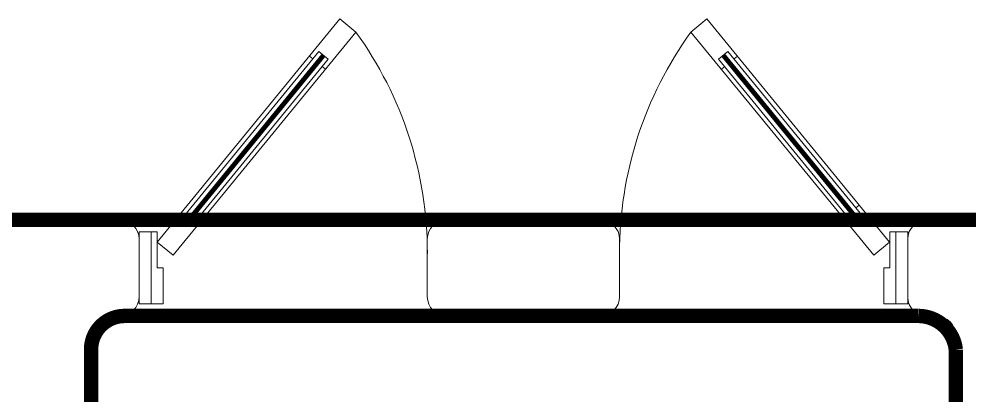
# Model space of a CAD drawing. Header units: metres. Extents: x 8 to 2416, y -346 to 476.
# Drawn here: x 133.967 to 135.945, y -221.98 to -221.197 of the extents above; entities that cross this region are included whole.
import ezdxf

# ---------------------------------------------------------------- set-up
doc = ezdxf.new("R2010")
doc.units = ezdxf.units.M
doc.linetypes.add('0', pattern=[0])
doc.layers.get('0').update_dxf_attribs({"color": 250, "linetype": '0', "lineweight": 20})
for name, color, linetype, lineweight in [('A-DOOR', 35, 'Continuous', 5), ('A-WALL', 250, 'Continuous', 20), ('baños', 140, 'Continuous', 0), ('piscina', 131, 'Continuous', 0), ('piso', 253, 'Continuous', 0), ('SE-3', 253, 'Continuous', 5)]:
    doc.layers.add(name, color=color, linetype=linetype, lineweight=lineweight)
doc.layers.add('REVESTIMIENTO EXTERIOR', color=7, linetype='Continuous', lineweight=5, true_color=0xffdebd)

# ---------------------------------------------------------------- blocks, each defined once
blk = doc.blocks.new('PL BASE 1N NASAS 09')
at = {"layer": 'A-DOOR', "extrusion": (0, 0, -1)}
for p, q in [((-107.2194, -34.9142), (-107.2264, -34.9085)), ((-106.3426, -34.9142), (-106.3357, -34.9085)), ((-107.2001, -34.93), (-107.1931, -34.9357)), ((-106.362, -34.93), (-106.369, -34.9357)), ((-106.0892, -35.2244), (-106.0822, -35.2187)), ((-106.1086, -35.2402), (-106.1155, -35.2459))]:
    blk.add_line(p, q, dxfattribs=at)
for points in [[(107.5431, -35.2961), (107.1631, -34.831), (107.1299, -34.8582), (107.5103, -35.3233)], [(106.019, -35.2961), (106.3989, -34.831), (106.4322, -34.8582), (106.0518, -35.3233)], [(107.1874, -34.9145), (107.4662, -35.2557), (107.4855, -35.2399), (107.2068, -34.8987)], [(106.3747, -34.9145), (106.0959, -35.2557), (106.0766, -35.2399), (106.3553, -34.8987)]]:
    blk.add_lwpolyline(points, close=True, dxfattribs=at)
at = {"layer": 'A-DOOR'}
for points in [[(-107.5561, -35.2747), (-107.581, -35.2747), (-107.581, -35.4247), (-107.5561, -35.4247)], [(-107.531, -35.4247), (-107.531, -35.3497), (-107.5436, -35.3497), (-107.5436, -35.2747), (-107.5561, -35.2747), (-107.5561, -35.4247)], [(-106.031, -35.4247), (-106.031, -35.3497), (-106.0185, -35.3497), (-106.0185, -35.2747), (-106.006, -35.2747), (-106.006, -35.4247)], [(-106.006, -35.2747), (-105.981, -35.2747), (-105.981, -35.4247), (-106.006, -35.4247)]]:
    blk.add_lwpolyline(points, close=True, dxfattribs=at)
at = {"layer": 'A-DOOR', "extrusion": (0, 0, -1)}
for centre, start, end in [((107.7658, -35.318), 144.1342, 180.1237), ((105.7963, -35.318), 359.8764, 35.8659)]:
    blk.add_arc(centre, 0.7848, start, end, dxfattribs=at)
at = {"layer": 'A-WALL'}
for p, q in [((-108.1411, -35.2497), (-107.6211, -35.2497)), ((-106.9411, -35.2497), (-106.621, -35.2497)), ((-105.941, -35.2497), (-104.821, -35.2497)), ((-107.5811, -35.4097), (-107.5811, -35.2897)), ((-106.9811, -35.2897), (-106.9811, -35.4097)), ((-106.581, -35.2897), (-106.581, -35.4097)), ((-105.981, -35.4106), (-105.981, -35.2897)), ((-107.6411, -35.4497), (-107.6211, -35.4497)), ((-106.9411, -35.4497), (-106.621, -35.4497)), ((-105.941, -35.4506), (-105.921, -35.4506)), ((-107.6811, -35.4897), (-107.6811, -38.9597)), ((-105.881, -35.4906), (-105.881, -37.0097))]:
    blk.add_line(p, q, dxfattribs=at)
for centre, start, end in [((-107.6211, -35.2897), 360, 90), ((-106.9411, -35.2897), 90, 180), ((-106.621, -35.2897), 0, 90), ((-105.941, -35.2897), 90, 180), ((-107.6211, -35.4097), 270, 360), ((-106.9411, -35.4097), 180, 270), ((-106.621, -35.4097), 270, 0), ((-105.941, -35.4106), 180, 270), ((-107.6411, -35.4897), 90, 180), ((-105.921, -35.4906), 360, 90)]:
    blk.add_arc(centre, 0.04, start, end, dxfattribs=at)
at = {"layer": 'piscina', "extrusion": (0, 0, -1), "const_width": 0.01}
for points in [[(107.1971, -34.9066), (107.4759, -35.2478)], [(106.365, -34.9066), (106.0862, -35.2478)]]:
    blk.add_lwpolyline(points, dxfattribs=at)
at = {"layer": 'piso'}
for p, q in [((-106.9411, -35.2497), (-107.5811, -35.2497)), ((-105.941, -35.2497), (-106.621, -35.2497))]:
    blk.add_line(p, q, dxfattribs=at)
blk = doc.blocks.new('PL MUEBLES 1N NASAS 09')
at = {"layer": 'baños'}
blk.add_blockref('PL BASE 1N NASAS 09', (162.2615, 88.2033), dxfattribs=at)

msp = doc.modelspace()

# ---------------------------------------------------------------- linework, layer by layer
at = {"layer": 'REVESTIMIENTO EXTERIOR', "const_width": 0.03}
msp.add_lwpolyline([(143.74812, -221.61564), (126.80706, -221.61564, 0.4142136), (126.76706, -221.65564), (126.76706, -221.77564, 0.4142136), (126.80706, -221.81564)], format="xyb", dxfattribs=at)
at = {"layer": 'REVESTIMIENTO EXTERIOR', "color": 30, "true_color": 0xf8991e, "const_width": 0.03}
msp.add_lwpolyline([(134.13757, -221.83614, 0.1989124), (134.11707, -221.88564), (134.11707, -223.98564)], format="xyb", dxfattribs=at)
at = {"layer": 'SE-3', "color": 254, "true_color": 0xd7ebd2, "transparency": 33554687, "const_width": 0.03}
for points in [[(135.89182, -221.83613, 0.1823092), (135.84015, -221.81564), (134.18707, -221.81564, 0.1989124), (134.13757, -221.83614, 0.1989124)], [(135.24707, -225.36564), (135.86707, -225.36564, 0.304129), (135.91709, -225.29564), (135.91709, -221.88564, 0.1823092), (135.89182, -221.83613, 0.1823092)]]:
    msp.add_lwpolyline(points, format="xyb", dxfattribs=at)

# ---------------------------------------------------------------- block references
msp.add_blockref('PL MUEBLES 1N NASAS 09', (79.53659, -274.56922))

doc.saveas('drawing.dxf')
